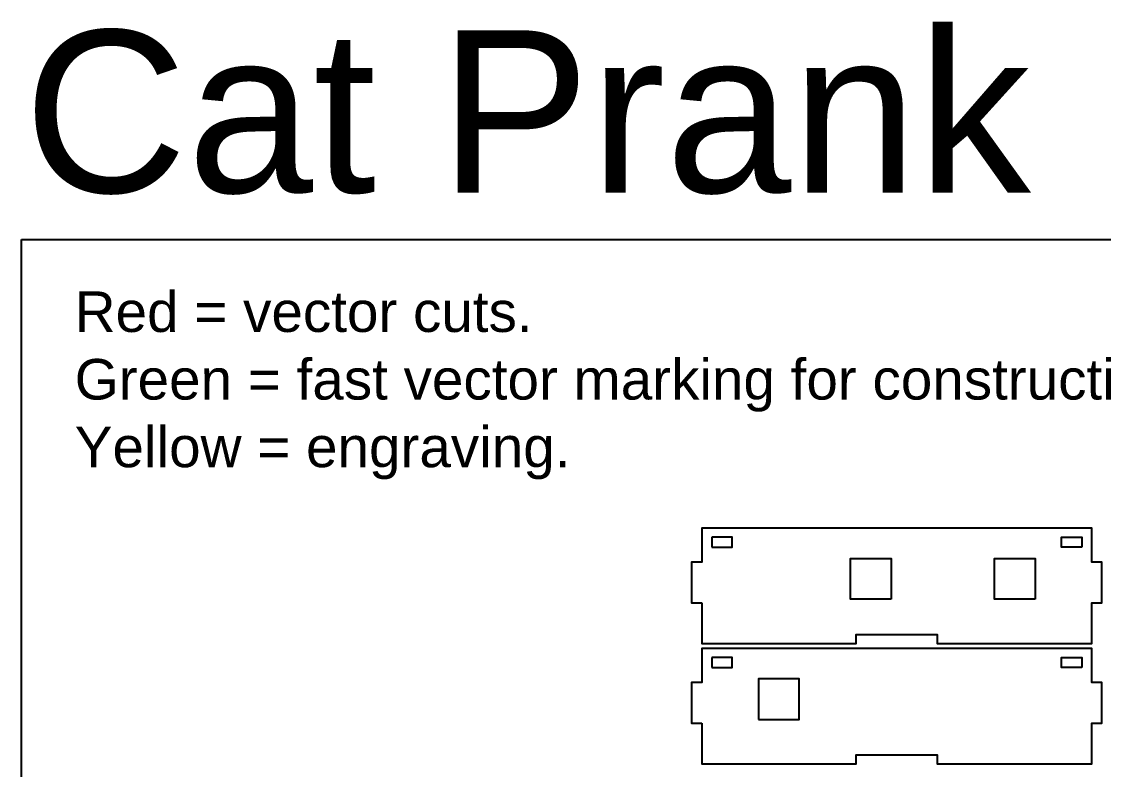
# Model space of a CAD drawing. Header units: inches. Extents: x 17686.2 to 17710.1, y 16300.4 to 16318.2.
# Drawn here: x 17686.23 to 17699.58, y 16308.96 to 16318.17 of the extents above; entities that cross this region are included whole.
import ezdxf

# ---------------------------------------------------------------- set-up
doc = ezdxf.new("R2010")
doc.units = ezdxf.units.IN
doc.header["$MEASUREMENT"] = 0
doc.layers.add('DEFAULT_LAYER', color=1, linetype='Continuous')
doc.styles.get("Standard").update_dxf_attribs({"font": 'arial.ttf'})

msp = doc.modelspace()

# ---------------------------------------------------------------- linework, layer by layer
at = {"color": 1, "linetype": 'ByBlock'}
for p, q in [((17694.748, 16311.818), (17694.748, 16311.693)), ((17694.748, 16310.334), (17694.748, 16310.209))]:
    msp.add_line(p, q, dxfattribs=at)
at = {"color": 3}
msp.add_lwpolyline([(17686.235, 16315.485), (17710.112, 16315.485), (17710.112, 16300.371), (17686.235, 16300.371)], close=True, dxfattribs=at)
at = {"color": 1, "linetype": 'ByBlock'}
for points in [[(17694.623, 16311.008), (17694.623, 16310.508), (17696.528, 16310.508), (17696.528, 16310.618), (17697.528, 16310.618), (17697.528, 16310.508), (17699.434, 16310.508), (17699.434, 16311.008), (17699.559, 16311.008), (17699.559, 16311.508), (17699.434, 16311.508), (17699.434, 16311.928), (17694.623, 16311.928), (17694.623, 16311.508), (17694.498, 16311.508), (17694.498, 16311.008)], [(17699.309, 16311.693), (17699.059, 16311.693), (17699.059, 16311.818), (17699.309, 16311.818)], [(17694.623, 16309.524), (17694.623, 16309.024), (17696.528, 16309.024), (17696.528, 16309.134), (17697.528, 16309.134), (17697.528, 16309.024), (17699.434, 16309.024), (17699.434, 16309.524), (17699.559, 16309.524), (17699.559, 16310.024), (17699.434, 16310.024), (17699.434, 16310.444), (17694.623, 16310.444), (17694.623, 16310.024), (17694.498, 16310.024), (17694.498, 16309.524)], [(17699.309, 16310.209), (17699.059, 16310.209), (17699.059, 16310.334), (17699.309, 16310.334)]]:
    msp.add_lwpolyline(points, close=True, dxfattribs=at)
for points in [[(17694.748, 16311.693), (17694.998, 16311.693), (17694.998, 16311.818), (17694.748, 16311.818)], [(17694.748, 16310.209), (17694.998, 16310.209), (17694.998, 16310.334), (17694.748, 16310.334)]]:
    msp.add_lwpolyline(points, dxfattribs=at)
at = {"color": 3, "linetype": 'ByBlock'}
for points in [[(17696.959, 16311.053), (17696.459, 16311.053), (17696.459, 16311.553), (17696.959, 16311.553)], [(17698.734, 16311.053), (17698.234, 16311.053), (17698.234, 16311.553), (17698.734, 16311.553)], [(17695.323, 16309.569), (17695.823, 16309.569), (17695.823, 16310.069), (17695.323, 16310.069)]]:
    msp.add_lwpolyline(points, close=True, dxfattribs=at)

# ---------------------------------------------------------------- texts
at = {"layer": 'DEFAULT_LAYER', "color": 3, "linetype": 'Continuous', "attachment_point": 1}
for s, insert, char_height in [('Cat Prank', (17686.259, 16318.065), 2), ('Red = vector cuts.\\PGreen = fast vector marking for construction alignment.\\PYellow = engraving.', (17686.889, 16314.847), 0.5)]:
    msp.add_mtext_dynamic_manual_height_columns(s, width=163.30547, gutter_width=1, heights=[19.731], dxfattribs=dict(at, insert=insert, char_height=char_height))

doc.saveas('drawing.dxf')
